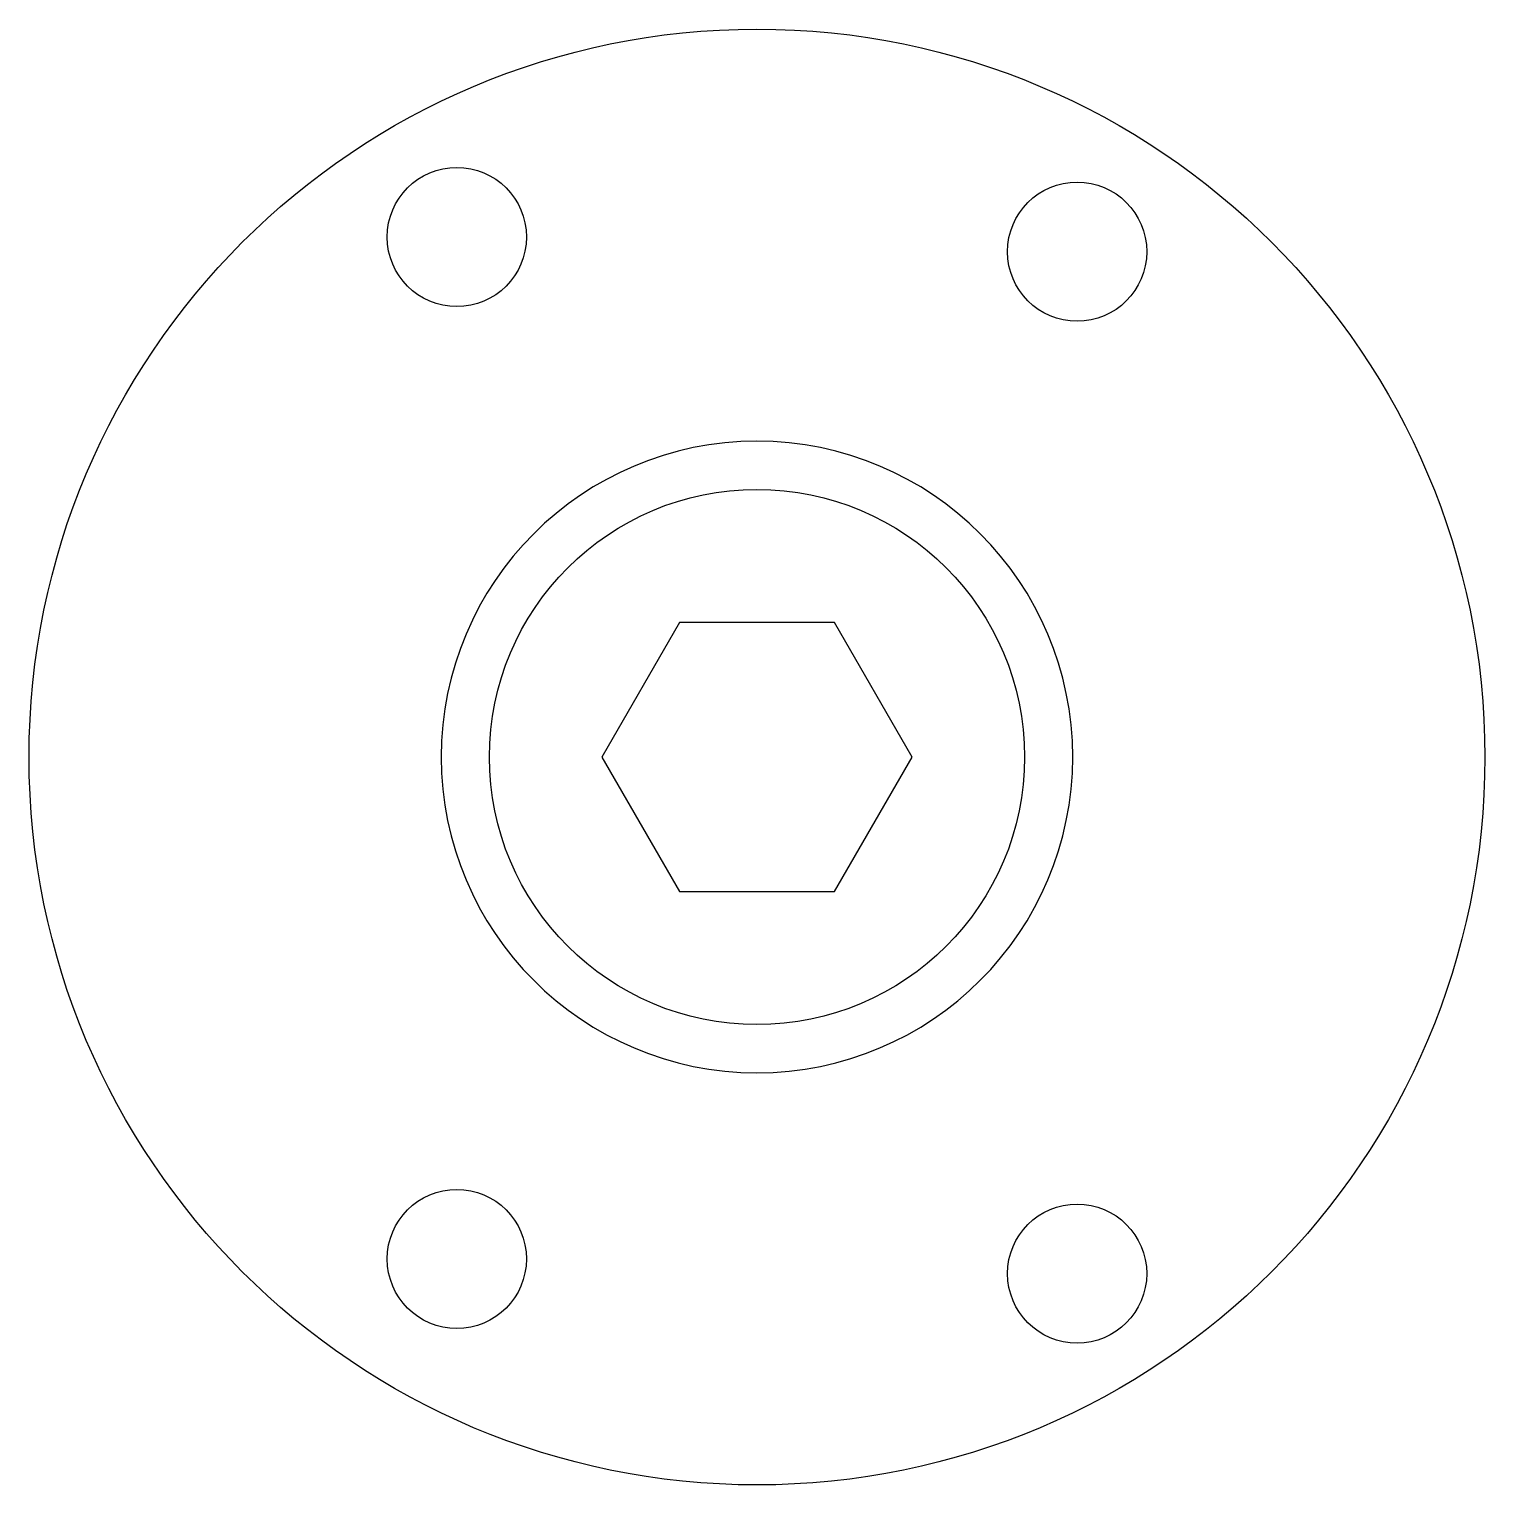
# Model space of a CAD drawing. Header units: inches. Extents: x 69 to 205, y 648 to 784.
import ezdxf

# ---------------------------------------------------------------- set-up
doc = ezdxf.new("R2010")
doc.units = ezdxf.units.IN
doc.header["$MEASUREMENT"] = 0
doc.layers.get('0').update_dxf_attribs({"true_color": 0xc2ced6})

msp = doc.modelspace()

# ---------------------------------------------------------------- linework, layer by layer
msp.add_lwpolyline([(129.82, 728.52), (122.57, 715.96), (129.82, 703.4), (144.32, 703.4), (151.57, 715.96), (144.32, 728.52)], close=True)
for centre, radius in [((137.07, 715.96), 68), ((109.03, 764.54), 6.5), ((166.98, 763.17), 6.5), ((137.07, 715.96), 25), ((109.03, 669.07), 6.5), ((166.98, 667.7), 6.5)]:
    msp.add_circle(centre, radius)
at = {"extrusion": (0, 0, -1)}
msp.add_circle((-137.07, 715.96), 29.5, dxfattribs=at)

doc.saveas('drawing.dxf')
